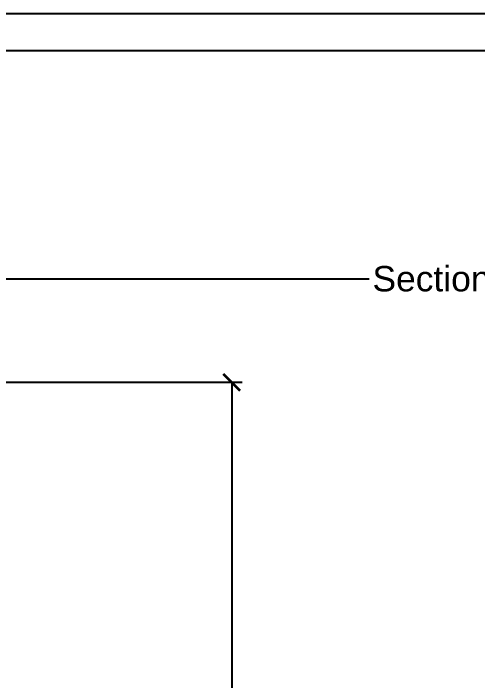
# Model space of a CAD drawing. Header units: inches. Extents: x -24938 to -15053, y -9405 to -790.
# Drawn here: x -20642 to -19982, y -1738 to -790 of the extents above; entities that cross this region are included whole.
import ezdxf
from ezdxf import colors
from ezdxf.entities.mleader import LeaderData, LeaderLine
from ezdxf.math import Vec2, Vec3

# ---------------------------------------------------------------- set-up
doc = ezdxf.new("R2010")
doc.units = ezdxf.units.IN
doc.layers.add('dimension', color=10, linetype='Continuous')
doc.styles.get("Standard").update_dxf_attribs({"font": 'arial.ttf', "height": 36})
doc.dimstyles.new('ISO-25', dxfattribs={"dimscale": 12, "dimtxt": 2.5, "dimasz": 2, "dimexe": 1.25, "dimexo": 0.625, "dimtad": 1, "dimdec": 0, "dimlunit": 4, "dimtxsty": 'Standard', "dimblk": 'ARCHTICK', "dimcen": 2.5, "dimadec": 0, "dimazin": 0, "dimtfac": 1, "dimtdec": 0, "dimtmove": 0, "dimatfit": 3, "dimldrblk": 'ARCHTICK', "dimfxl": 1, "dimarcsym": 0})

# ---------------------------------------------------------------- blocks, each defined once
blk = doc.blocks.new('_ArchTick')
at = {"color": 0, "linetype": 'ByBlock', "const_width": 0.15}
blk.add_lwpolyline([(-0.5, -0.5), (0.5, 0.5)], dxfattribs=at)
blk = doc.blocks.new('*D40')
at = {"layer": 'Defpoints', "color": 0, "transparency": 16777216}
for p in [(-20755.75, -1314.02), (-20755.75, -4805.07), (-20331.64, -4805.07)]:
    blk.add_point(p, dxfattribs=at)
at = {"layer": 'dimension', "color": 0, "lineweight": -2, "transparency": 16777216}
for p, q in [((-20748.25, -1314.02), (-20316.64, -1314.02)), ((-20331.64, -1314.02), (-20331.64, -4805.07)), ((-20748.25, -4805.07), (-20316.64, -4805.07))]:
    blk.add_line(p, q, dxfattribs=at)
at = {"layer": 'dimension', "color": 0, "lineweight": -2, "transparency": 16777216, "xscale": 24, "yscale": 24, "zscale": 24}
for p, rotation in [((-20331.64, -1314.02), 90), ((-20331.64, -4805.07), 270)]:
    blk.add_blockref('_ArchTick', p, dxfattribs=dict(at, rotation=rotation))
at = {"layer": 'dimension', "color": 0, "transparency": 16777216, "insert": (-20357.52, -3059.55), "char_height": 36, "attachment_point": 5, "rotation": 90}
blk.add_mtext('290\'-11"', dxfattribs=at)

msp = doc.modelspace()

# ---------------------------------------------------------------- linework, layer by layer
at = {"linetype": 'ByBlock'}
msp.add_lwpolyline([(-24938.12, -790.28), (-15052.94, -790.28), (-15052.94, -9404.82), (-24938.12, -9404.82)], close=True, dxfattribs=at)
msp.add_lwpolyline([(-24885.36, -7370.26), (-24885.36, -853.59, -0.414214), (-24874.81, -843.04), (-15116.25, -843.04, -0.414214), (-15105.69, -853.59), (-15105.69, -7370.26, -0.414214), (-15116.25, -7380.81), (-24874.81, -7380.81, -0.414214)], format="xyb", close=True, dxfattribs=at)

# ---------------------------------------------------------------- dimensions: what is measured, and where the dimension line sits
at = {"layer": 'dimension'}
dim = msp.add_linear_dim(base=(-20331.64, -4805.07), p1=(-20755.75, -1314.02), p2=(-20755.75, -4805.07), angle=90, dimstyle='ISO-25', dxfattribs=at)
dim.commit()
dim.dimension.update_dxf_attribs({"geometry": '*D40', "text_midpoint": (-20357.52, -3059.55)})

# ---------------------------------------------------------------- leaders
ml = msp.add_multileader_mtext('Standard', dxfattribs=at)
ml.set_content('Section Cut', color=256)
ml.set_leader_properties()
ml.build(insert=Vec2(0, 0))
ml.multileader.update_dxf_attribs({"arrow_head_size": 18.31})
ctx = ml.context
ctx.base_point, ctx.char_height, ctx.arrow_head_size, ctx.landing_gap_size, ctx.plane_origin = Vec3(-20136.22, -1167.24), 36, 18.31, 4.44, Vec3(-20954.11, -1167.24)
notes = []
notes.append((ctx, [(0, (1, 1, 0), (-20144.22, -1167.24), (1, 0), 8, [(0, [(-20954.11, -1167.24)], 0, [])])]))
ctx.mtext.insert, ctx.mtext.flow_direction = Vec3(-20131.79, -1148.94), 5
for ctx, leaders in notes:
    for number, flags, end, landing, length, lines in leaders:
        leader = LeaderData()
        leader.index, (leader.has_last_leader_line, leader.has_dogleg_vector, leader.attachment_direction) = number, flags
        leader.last_leader_point, leader.dogleg_vector, leader.dogleg_length = Vec3(end), Vec3(landing), length
        for number, points, colour, breaks in lines:
            line = LeaderLine()
            line.index, line.vertices, line.color, line.breaks = number, Vec3.list(points), colors.encode_raw_color(colour), breaks
            leader.lines.append(line)
        ctx.leaders.append(leader)

doc.saveas('drawing.dxf')
